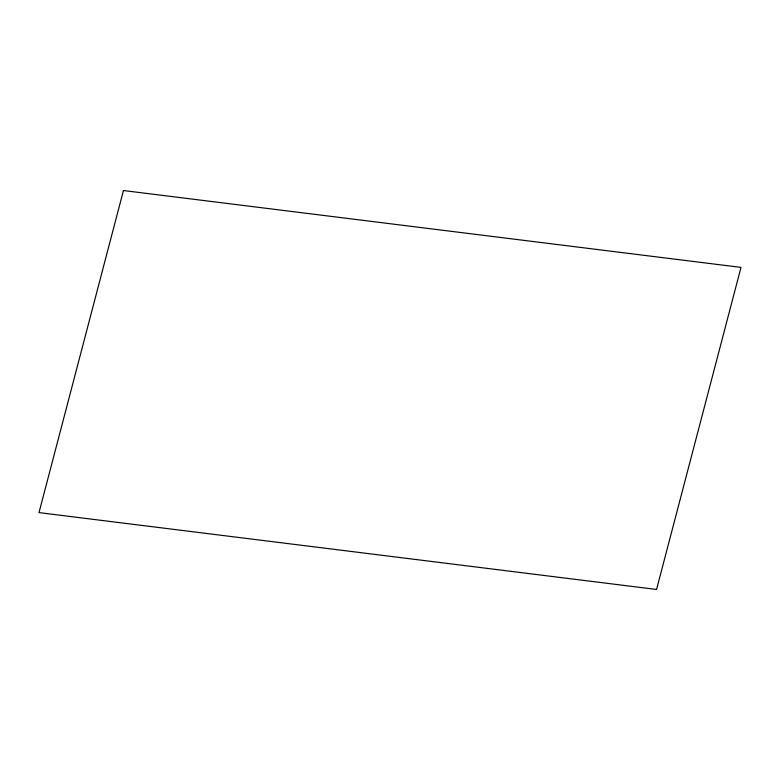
<?xml version="1.0" encoding="UTF-8"?>
<svg xmlns="http://www.w3.org/2000/svg" width="780" height="780" viewBox="0 0 780 780"><rect width="100%" height="100%" fill="white"/><g stroke="black" fill="none" stroke-linecap="round" stroke-linejoin="round"><path stroke-width="1.17" d="M123.445 190.534L39 512.606L656.555 589.466L741 267.394L123.445 190.534"/></g></svg>
